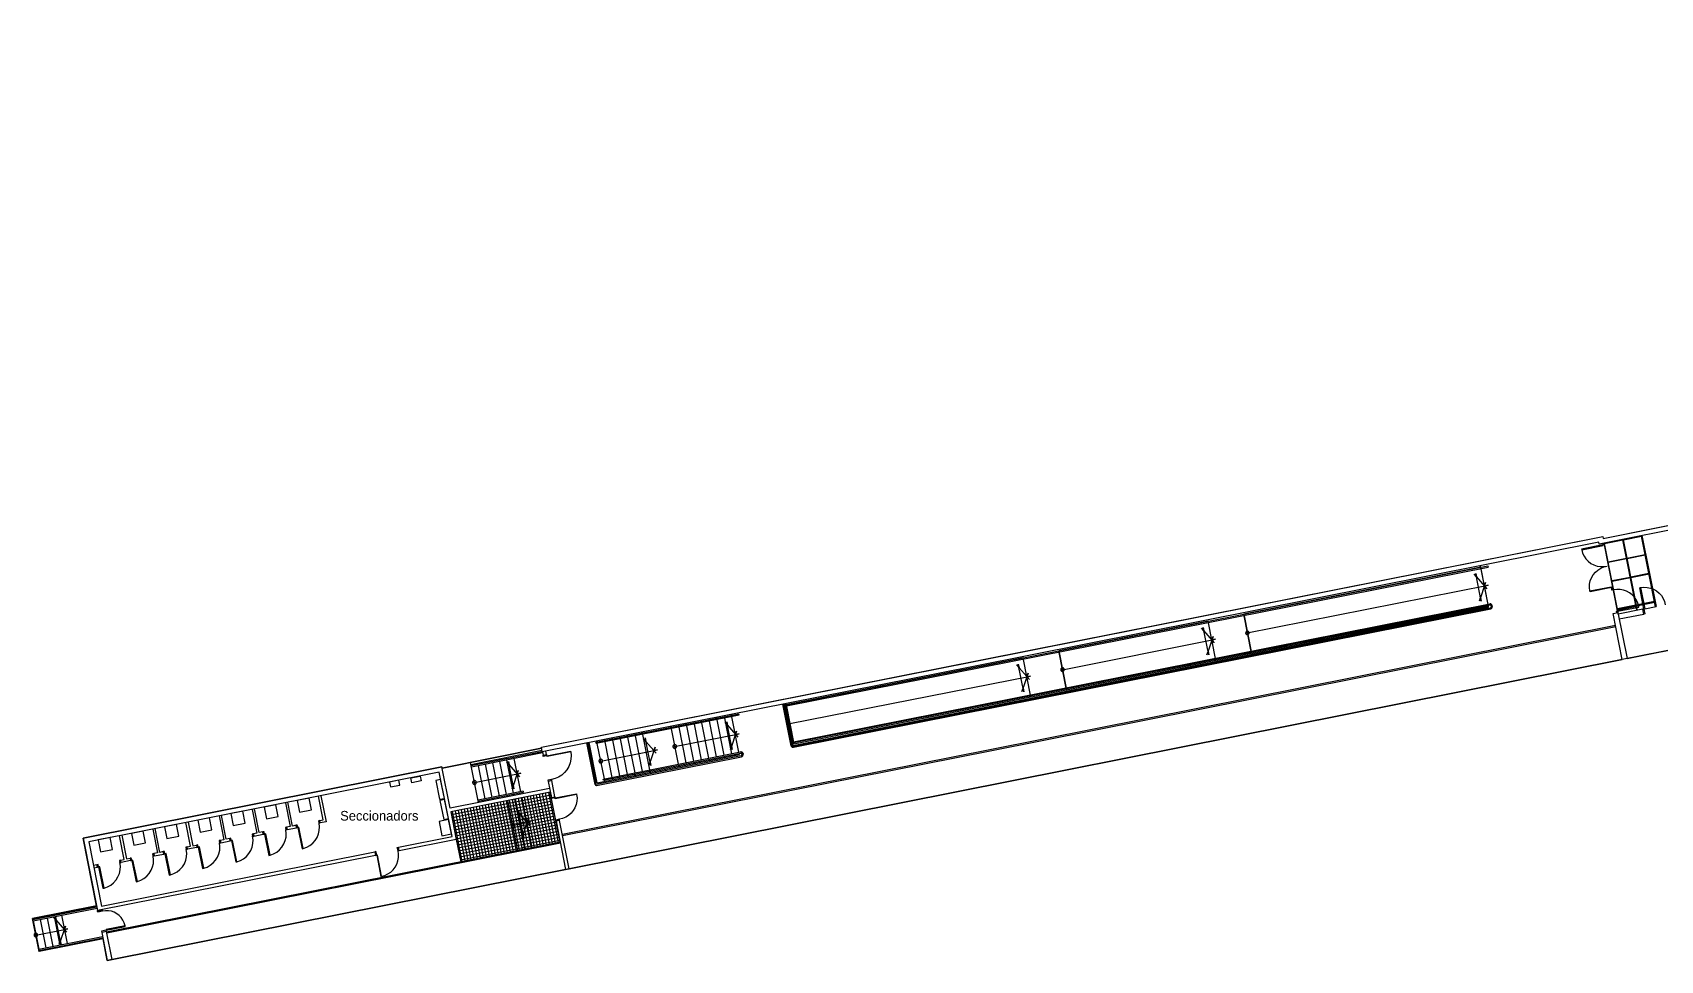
# Model space of a CAD drawing. Extents: x 434377 to 434597, y 4588623 to 4588679.
# Drawn here: x 434377.1 to 434444.5, y 4588631.8 to 4588670.2 of the extents above; entities that cross this region are included whole.
import ezdxf

# ---------------------------------------------------------------- set-up
doc = ezdxf.new("R2010")
doc.units = 0
for name, color, linetype in [('01_A_EscalesAux_l', 7, 'Continuous'), ('01_A_Rampa_l', 7, 'Continuous'), ('01_D_ElementsAux_l', 7, 'Continuous'), ('01_D_Envans_l', 7, 'Continuous'), ('01_D_Reixes_l', 7, 'Continuous'), ('01_L_AndanaV2_p', 7, 'Continuous'), ('01_T_Altres_t', 7, 'Continuous')]:
    doc.layers.add(name, color=color, linetype=linetype)

msp = doc.modelspace()

# ---------------------------------------------------------------- linework, layer by layer
at = {"layer": '01_A_EscalesAux_l'}
for p, q in [((434405.724, 4588641.958), (434405.734, 4588641.909)), ((434406.047, 4588641.971), (434406.037, 4588642.02)), ((434406.349, 4588640.451), (434406.056, 4588641.922)), ((434402.036, 4588641.228), (434402.046, 4588641.179)), ((434402.36, 4588641.241), (434402.35, 4588641.29)), ((434403.527, 4588641.523), (434403.537, 4588641.474)), ((434403.546, 4588641.425), (434403.838, 4588639.954)), ((434403.841, 4588641.586), (434403.851, 4588641.537)), ((434403.86, 4588641.488), (434404.152, 4588640.016)), ((434404.155, 4588641.648), (434404.164, 4588641.599)), ((434404.174, 4588641.55), (434404.465, 4588640.078)), ((434404.469, 4588641.71), (434404.478, 4588641.661)), ((434404.488, 4588641.612), (434404.779, 4588640.14)), ((434404.783, 4588641.772), (434404.792, 4588641.723)), ((434404.802, 4588641.674), (434405.093, 4588640.203)), ((434405.097, 4588641.834), (434405.106, 4588641.785)), ((434405.116, 4588641.736), (434405.407, 4588640.265)), ((434405.41, 4588641.896), (434405.42, 4588641.847)), ((434405.43, 4588641.798), (434405.721, 4588640.327)), ((434405.744, 4588641.86), (434406.035, 4588640.389)), ((434398.179, 4588640.617), (434394.06, 4588639.797)), ((434400.482, 4588639.187), (434400.151, 4588640.855)), ((434400.475, 4588640.868), (434400.465, 4588640.917)), ((434400.777, 4588639.348), (434400.485, 4588640.819)), ((434400.78, 4588640.98), (434400.79, 4588640.931)), ((434400.8, 4588640.882), (434401.091, 4588639.41)), ((434401.094, 4588641.042), (434401.104, 4588640.993)), ((434401.114, 4588640.944), (434401.405, 4588639.472)), ((434401.408, 4588641.104), (434401.418, 4588641.055)), ((434401.428, 4588641.006), (434401.719, 4588639.534)), ((434401.722, 4588641.166), (434401.732, 4588641.117)), ((434401.741, 4588641.068), (434402.033, 4588639.597)), ((434402.055, 4588641.13), (434402.347, 4588639.659)), ((434402.661, 4588639.721), (434402.369, 4588641.192)), ((434395.569, 4588638.364), (434395.237, 4588640.031)), ((434398.198, 4588640.519), (434395.256, 4588639.933)), ((434395.56, 4588639.943), (434395.55, 4588639.992)), ((434395.843, 4588638.521), (434395.57, 4588639.894)), ((434395.854, 4588640.001), (434395.845, 4588640.05)), ((434396.138, 4588638.579), (434395.864, 4588639.952)), ((434396.149, 4588640.06), (434396.139, 4588640.109)), ((434396.432, 4588638.638), (434396.158, 4588640.011)), ((434396.443, 4588640.119), (434396.433, 4588640.168)), ((434396.726, 4588638.697), (434396.453, 4588640.07)), ((434396.737, 4588640.177), (434396.727, 4588640.226)), ((434397.02, 4588638.755), (434396.747, 4588640.128)), ((434397.031, 4588640.236), (434397.021, 4588640.285)), ((434397.315, 4588638.814), (434397.041, 4588640.187)), ((434400.482, 4588639.188), (434406.368, 4588640.353)), ((434403.847, 4588639.905), (434403.857, 4588639.856)), ((434404.161, 4588639.967), (434404.171, 4588639.918)), ((434404.475, 4588640.029), (434404.485, 4588639.98)), ((434404.789, 4588640.091), (434404.799, 4588640.042)), ((434405.103, 4588640.154), (434405.113, 4588640.104)), ((434405.417, 4588640.216), (434405.427, 4588640.167)), ((434405.731, 4588640.278), (434405.741, 4588640.229)), ((434406.045, 4588640.34), (434406.054, 4588640.291)), ((434406.368, 4588640.353), (434406.359, 4588640.402)), ((434400.797, 4588639.25), (434400.787, 4588639.299)), ((434401.101, 4588639.361), (434401.11, 4588639.312)), ((434401.415, 4588639.423), (434401.424, 4588639.374)), ((434401.729, 4588639.485), (434401.738, 4588639.436)), ((434402.042, 4588639.548), (434402.052, 4588639.498)), ((434402.356, 4588639.61), (434402.366, 4588639.561)), ((434402.68, 4588639.623), (434402.67, 4588639.672)), ((434396.157, 4588638.481), (434396.147, 4588638.53)), ((434396.451, 4588638.54), (434396.442, 4588638.589)), ((434396.746, 4588638.599), (434396.736, 4588638.648)), ((434397.04, 4588638.657), (434397.03, 4588638.706)), ((434397.334, 4588638.716), (434397.324, 4588638.765)), ((434397.783, 4588636.499), (434397.372, 4588638.57)), ((434395.863, 4588638.423), (434395.853, 4588638.472)), ((434397.195, 4588636.382), (434396.784, 4588638.453)), ((434397.489, 4588636.44), (434397.078, 4588638.512)), ((434379.757, 4588634.094), (434377.113, 4588633.569)), ((434377.122, 4588633.521), (434377.113, 4588633.569)), ((434377.132, 4588633.471), (434377.366, 4588632.294)), ((434377.403, 4588633.627), (434377.413, 4588633.578)), ((434377.423, 4588633.529), (434377.656, 4588632.352)), ((434377.697, 4588633.685), (434377.707, 4588633.637)), ((434377.717, 4588633.588), (434377.951, 4588632.41)), ((434377.992, 4588633.744), (434378.001, 4588633.695)), ((434378.011, 4588633.646), (434378.245, 4588632.468)), ((434378.286, 4588633.802), (434378.296, 4588633.753)), ((434378.305, 4588633.704), (434378.539, 4588632.527)), ((434380.03, 4588632.721), (434377.385, 4588632.196)), ((434378.549, 4588632.478), (434378.559, 4588632.429)), ((434377.376, 4588632.245), (434377.385, 4588632.196)), ((434377.666, 4588632.303), (434377.676, 4588632.253)), ((434377.96, 4588632.361), (434377.97, 4588632.312)), ((434378.255, 4588632.419), (434378.264, 4588632.37))]:
    msp.add_line(p, q, dxfattribs=at)
for points in [[(434403.618, 4588640.675), (434403.622, 4588640.662), (434403.627, 4588640.651), (434403.635, 4588640.64), (434403.645, 4588640.631), (434403.656, 4588640.623), (434403.668, 4588640.618), (434403.68, 4588640.615), (434403.693, 4588640.614), (434403.707, 4588640.616), (434403.719, 4588640.619), (434403.731, 4588640.625), (434403.742, 4588640.633), (434403.751, 4588640.642), (434403.758, 4588640.653), (434403.763, 4588640.665), (434403.766, 4588640.678), (434403.767, 4588640.691), (434403.766, 4588640.704), (434403.763, 4588640.716), (434403.757, 4588640.727), (434403.75, 4588640.737), (434403.741, 4588640.746), (434403.731, 4588640.754), (434403.72, 4588640.759), (434403.708, 4588640.763), (434403.696, 4588640.765), (434403.684, 4588640.764), (434403.671, 4588640.762), (434403.66, 4588640.758), (434403.649, 4588640.751), (434403.639, 4588640.744), (434403.631, 4588640.734), (434403.625, 4588640.724), (434403.62, 4588640.712), (434403.617, 4588640.7), (434403.617, 4588640.687), (434403.618, 4588640.675), (434406.35, 4588641.216), (434406.203, 4588641.187), (434406.251, 4588641.329), (434405.993, 4588640.571), (434406.042, 4588640.713), (434406.071, 4588640.566), (434405.844, 4588641.71), (434405.873, 4588641.563), (434405.775, 4588641.676), (434406.302, 4588641.074)], [(434400.557, 4588640.069), (434400.56, 4588640.057), (434400.565, 4588640.045), (434400.572, 4588640.034), (434400.581, 4588640.025), (434400.591, 4588640.017), (434400.602, 4588640.011), (434400.614, 4588640.007), (434400.627, 4588640.005), (434400.639, 4588640.005), (434400.652, 4588640.008), (434400.664, 4588640.013), (434400.675, 4588640.019), (434400.685, 4588640.027), (434400.693, 4588640.037), (434400.699, 4588640.048), (434400.703, 4588640.06), (434400.706, 4588640.073), (434400.706, 4588640.085), (434400.704, 4588640.098), (434400.701, 4588640.11), (434400.696, 4588640.122), (434400.689, 4588640.133), (434400.68, 4588640.142), (434400.67, 4588640.15), (434400.659, 4588640.156), (434400.647, 4588640.16), (434400.634, 4588640.162), (434400.622, 4588640.162), (434400.609, 4588640.159), (434400.597, 4588640.154), (434400.586, 4588640.148), (434400.576, 4588640.14), (434400.568, 4588640.13), (434400.562, 4588640.119), (434400.558, 4588640.107), (434400.555, 4588640.094), (434400.555, 4588640.082), (434400.557, 4588640.069), (434402.975, 4588640.548), (434402.828, 4588640.519), (434402.877, 4588640.661), (434402.619, 4588639.903), (434402.667, 4588640.045), (434402.696, 4588639.898), (434402.47, 4588641.042), (434402.499, 4588640.895), (434402.4, 4588641.008), (434402.927, 4588640.406)], [(434395.329, 4588639.183), (434395.332, 4588639.171), (434395.337, 4588639.159), (434395.344, 4588639.148), (434395.353, 4588639.139), (434395.363, 4588639.131), (434395.374, 4588639.125), (434395.386, 4588639.121), (434395.399, 4588639.119), (434395.411, 4588639.119), (434395.424, 4588639.122), (434395.436, 4588639.127), (434395.447, 4588639.133), (434395.457, 4588639.141), (434395.465, 4588639.151), (434395.471, 4588639.162), (434395.475, 4588639.174), (434395.478, 4588639.187), (434395.478, 4588639.199), (434395.476, 4588639.212), (434395.473, 4588639.224), (434395.468, 4588639.236), (434395.461, 4588639.247), (434395.452, 4588639.256), (434395.442, 4588639.264), (434395.431, 4588639.27), (434395.419, 4588639.274), (434395.406, 4588639.276), (434395.394, 4588639.276), (434395.381, 4588639.273), (434395.369, 4588639.268), (434395.358, 4588639.262), (434395.348, 4588639.254), (434395.34, 4588639.244), (434395.334, 4588639.233), (434395.33, 4588639.221), (434395.327, 4588639.208), (434395.327, 4588639.196), (434395.329, 4588639.183), (434397.315, 4588639.579), (434397.168, 4588639.549), (434397.216, 4588639.691), (434396.959, 4588638.934), (434397.007, 4588639.076), (434397.037, 4588638.929), (434396.809, 4588640.072), (434396.838, 4588639.925), (434396.739, 4588640.038), (434397.267, 4588639.437)], [(434396.916, 4588637.403), (434396.919, 4588637.391), (434396.924, 4588637.379), (434396.931, 4588637.368), (434396.94, 4588637.359), (434396.95, 4588637.351), (434396.961, 4588637.345), (434396.973, 4588637.341), (434396.986, 4588637.339), (434396.998, 4588637.339), (434397.011, 4588637.342), (434397.023, 4588637.347), (434397.034, 4588637.353), (434397.044, 4588637.361), (434397.052, 4588637.371), (434397.058, 4588637.382), (434397.062, 4588637.394), (434397.065, 4588637.407), (434397.065, 4588637.419), (434397.063, 4588637.432), (434397.06, 4588637.444), (434397.055, 4588637.456), (434397.048, 4588637.467), (434397.039, 4588637.476), (434397.029, 4588637.484), (434397.018, 4588637.49), (434397.006, 4588637.494), (434396.993, 4588637.496), (434396.981, 4588637.496), (434396.968, 4588637.493), (434396.956, 4588637.488), (434396.945, 4588637.482), (434396.935, 4588637.474), (434396.927, 4588637.464), (434396.921, 4588637.453), (434396.917, 4588637.441), (434396.914, 4588637.428), (434396.914, 4588637.416), (434396.916, 4588637.403), (434397.725, 4588637.564), (434397.578, 4588637.534), (434397.626, 4588637.676), (434397.368, 4588636.919), (434397.417, 4588637.061), (434397.446, 4588636.914), (434397.219, 4588638.058), (434397.248, 4588637.911), (434397.149, 4588638.023), (434397.677, 4588637.422)], [(434377.176, 4588632.868), (434377.18, 4588632.856), (434377.186, 4588632.845), (434377.194, 4588632.835), (434377.203, 4588632.826), (434377.214, 4588632.82), (434377.226, 4588632.815), (434377.238, 4588632.812), (434377.251, 4588632.811), (434377.263, 4588632.812), (434377.276, 4588632.816), (434377.287, 4588632.821), (434377.297, 4588632.829), (434377.306, 4588632.838), (434377.314, 4588632.848), (434377.319, 4588632.86), (434377.322, 4588632.872), (434377.324, 4588632.884), (434377.323, 4588632.897), (434377.319, 4588632.909), (434377.313, 4588632.92), (434377.305, 4588632.93), (434377.296, 4588632.939), (434377.285, 4588632.945), (434377.273, 4588632.95), (434377.261, 4588632.953), (434377.248, 4588632.954), (434377.236, 4588632.953), (434377.223, 4588632.949), (434377.212, 4588632.944), (434377.202, 4588632.936), (434377.193, 4588632.927), (434377.185, 4588632.917), (434377.18, 4588632.905), (434377.177, 4588632.893), (434377.175, 4588632.881), (434377.176, 4588632.868), (434378.569, 4588633.145), (434378.422, 4588633.115), (434378.471, 4588633.257), (434378.213, 4588632.5), (434378.261, 4588632.642), (434378.291, 4588632.495), (434378.064, 4588633.639), (434378.093, 4588633.492), (434377.994, 4588633.604), (434378.521, 4588633.003)]]:
    msp.add_lwpolyline(points, dxfattribs=at)
at = {"layer": '01_A_Rampa_l'}
for p, q in [((434437.368, 4588646.492), (434437.034, 4588648.173)), ((434427.559, 4588644.55), (434427.237, 4588646.166)), ((434426.087, 4588644.258), (434425.766, 4588645.875)), ((434419.905, 4588643.035), (434419.584, 4588644.651)), ((434419.584, 4588644.651), (434419.905, 4588643.035)), ((434418.434, 4588642.743), (434418.113, 4588644.36))]:
    msp.add_line(p, q, dxfattribs=at)
for points in [[(434427.237, 4588646.166), (434427.559, 4588644.55), (434437.368, 4588646.492), (434437.048, 4588648.107)], [(434419.584, 4588644.651), (434419.905, 4588643.035), (434426.087, 4588644.258), (434425.766, 4588645.875)], [(434408.303, 4588642.418), (434408.625, 4588640.799), (434418.434, 4588642.743), (434418.113, 4588644.36)]]:
    msp.add_lwpolyline(points, close=True, dxfattribs=at)
for points in [[(434427.318, 4588645.376), (434427.322, 4588645.364), (434427.328, 4588645.353), (434427.336, 4588645.343), (434427.345, 4588645.334), (434427.356, 4588645.328), (434427.368, 4588645.323), (434427.38, 4588645.32), (434427.393, 4588645.319), (434427.405, 4588645.32), (434427.418, 4588645.324), (434427.429, 4588645.329), (434427.439, 4588645.337), (434427.448, 4588645.346), (434427.456, 4588645.356), (434427.461, 4588645.368), (434427.464, 4588645.38), (434427.466, 4588645.392), (434427.465, 4588645.405), (434427.461, 4588645.417), (434427.455, 4588645.428), (434427.447, 4588645.438), (434427.438, 4588645.447), (434427.427, 4588645.453), (434427.415, 4588645.458), (434427.403, 4588645.461), (434427.39, 4588645.462), (434427.378, 4588645.461), (434427.365, 4588645.457), (434427.354, 4588645.452), (434427.344, 4588645.444), (434427.335, 4588645.435), (434427.327, 4588645.425), (434427.322, 4588645.413), (434427.319, 4588645.401), (434427.317, 4588645.389), (434427.318, 4588645.376), (434437.348, 4588647.361), (434437.201, 4588647.332), (434437.249, 4588647.474), (434436.992, 4588646.717), (434437.04, 4588646.859), (434437.069, 4588646.712), (434436.842, 4588647.856), (434436.872, 4588647.708), (434436.773, 4588647.821), (434437.3, 4588647.219)], [(434419.666, 4588643.855), (434419.67, 4588643.843), (434419.676, 4588643.832), (434419.684, 4588643.822), (434419.693, 4588643.813), (434419.704, 4588643.807), (434419.716, 4588643.802), (434419.728, 4588643.799), (434419.741, 4588643.798), (434419.753, 4588643.799), (434419.766, 4588643.803), (434419.777, 4588643.808), (434419.787, 4588643.816), (434419.796, 4588643.825), (434419.804, 4588643.835), (434419.809, 4588643.847), (434419.812, 4588643.859), (434419.814, 4588643.871), (434419.813, 4588643.884), (434419.81, 4588643.896), (434419.805, 4588643.908), (434419.798, 4588643.919), (434419.789, 4588643.928), (434419.779, 4588643.936), (434419.768, 4588643.942), (434419.756, 4588643.946), (434419.743, 4588643.948), (434419.731, 4588643.948), (434419.718, 4588643.945), (434419.706, 4588643.94), (434419.695, 4588643.934), (434419.685, 4588643.926), (434419.677, 4588643.916), (434419.671, 4588643.905), (434419.667, 4588643.893), (434419.664, 4588643.88), (434419.664, 4588643.868), (434419.666, 4588643.855), (434426.067, 4588645.127), (434425.92, 4588645.098), (434425.969, 4588645.24), (434425.711, 4588644.482), (434425.76, 4588644.624), (434425.789, 4588644.477), (434425.561, 4588645.621), (434425.591, 4588645.474), (434425.492, 4588645.587), (434426.019, 4588644.985)], [(434408.459, 4588641.634), (434418.415, 4588643.606), (434418.268, 4588643.577), (434418.317, 4588643.719), (434418.059, 4588642.961), (434418.107, 4588643.103), (434418.136, 4588642.956), (434417.91, 4588644.1), (434417.939, 4588643.953), (434417.84, 4588644.066), (434418.367, 4588643.464)]]:
    msp.add_lwpolyline(points, dxfattribs=at)
at = {"layer": '01_D_ElementsAux_l'}
for p, q in [((434442.949, 4588649.247), (434443.704, 4588649.398)), ((434444.285, 4588646.474), (434443.704, 4588649.398)), ((434442.09, 4588649.097), (434442.092, 4588649.088)), ((434442.092, 4588649.088), (434442.151, 4588649.099)), ((434442.149, 4588649.109), (434442.151, 4588649.099)), ((434442.174, 4588649.093), (434442.929, 4588649.244)), ((434442.755, 4588646.17), (434442.174, 4588649.093)), ((434443.467, 4588646.536), (434442.929, 4588649.244)), ((434443.487, 4588646.54), (434442.949, 4588649.247)), ((434443.099, 4588648.492), (434443.854, 4588648.642)), ((434408.303, 4588642.418), (434437.341, 4588648.165)), ((434408.313, 4588642.369), (434437.351, 4588648.116)), ((434437.341, 4588648.165), (434437.351, 4588648.116)), ((434442.324, 4588648.338), (434443.08, 4588648.488)), ((434442.328, 4588648.319), (434443.083, 4588648.469)), ((434443.103, 4588648.473), (434443.858, 4588648.623)), ((434442.48, 4588647.554), (434443.235, 4588647.704)), ((434442.484, 4588647.534), (434443.239, 4588647.684)), ((434443.255, 4588647.708), (434444.01, 4588647.858)), ((434443.259, 4588647.688), (434444.014, 4588647.838)), ((434442.463, 4588647.224), (434442.522, 4588647.236)), ((434442.463, 4588647.224), (434442.467, 4588647.206)), ((434442.526, 4588647.218), (434442.467, 4588647.206)), ((434442.522, 4588647.236), (434442.526, 4588647.218)), ((434444.266, 4588646.675), (434442.696, 4588646.363)), ((434444.242, 4588646.69), (434442.712, 4588646.386)), ((434444.25, 4588646.651), (434442.72, 4588646.347)), ((434408.587, 4588640.734), (434437.375, 4588646.457)), ((434408.594, 4588640.695), (434437.456, 4588646.432)), ((434408.602, 4588640.656), (434437.463, 4588646.393)), ((434408.607, 4588640.888), (434437.423, 4588646.594)), ((434408.615, 4588640.848), (434437.431, 4588646.555)), ((434408.625, 4588640.799), (434437.368, 4588646.492)), ((434437.375, 4588646.457), (434437.368, 4588646.492)), ((434437.47, 4588646.529), (434437.481, 4588646.47)), ((434437.509, 4588646.537), (434437.521, 4588646.478)), ((434443.51, 4588646.32), (434443.475, 4588646.497)), ((434443.53, 4588646.324), (434443.495, 4588646.501)), ((434443.833, 4588646.385), (434444.305, 4588646.478)), ((434416.737, 4588640.56), (434442.623, 4588645.705)), ((434416.746, 4588640.511), (434442.633, 4588645.656)), ((434443.101, 4588644.329), (434446.912, 4588645.086)), ((434399.316, 4588635.628), (434442.905, 4588644.29)), ((434406.341, 4588642.03), (434400.426, 4588640.859)), ((434406.351, 4588641.981), (434400.436, 4588640.81)), ((434406.351, 4588641.981), (434406.341, 4588642.03)), ((434408.508, 4588640.719), (434408.166, 4588642.442)), ((434408.547, 4588640.727), (434408.205, 4588642.449)), ((434408.587, 4588640.734), (434408.244, 4588642.457)), ((434408.625, 4588640.799), (434408.293, 4588642.467)), ((434399.039, 4588637.057), (434416.737, 4588640.56)), ((434400.394, 4588639.119), (434400.053, 4588640.835)), ((434400.443, 4588639.129), (434400.102, 4588640.845)), ((434400.436, 4588640.81), (434400.426, 4588640.859)), ((434398.208, 4588640.47), (434395.266, 4588639.884)), ((434395.276, 4588639.835), (434395.266, 4588639.884)), ((434398.218, 4588640.421), (434395.276, 4588639.835)), ((434399.048, 4588637.008), (434416.746, 4588640.511)), ((434400.443, 4588639.129), (434406.44, 4588640.316)), ((434400.452, 4588639.08), (434406.449, 4588640.267)), ((434400.728, 4588639.338), (434406.41, 4588640.463)), ((434400.738, 4588639.289), (434406.42, 4588640.414)), ((434406.467, 4588640.383), (434406.471, 4588640.363)), ((434406.516, 4588640.393), (434406.52, 4588640.372)), ((434400.738, 4588639.289), (434400.728, 4588639.338)), ((434397.413, 4588638.833), (434395.549, 4588638.462)), ((434397.422, 4588638.784), (434395.559, 4588638.413)), ((434397.413, 4588638.833), (434397.422, 4588638.784)), ((434395.559, 4588638.413), (434395.549, 4588638.462)), ((434398.953, 4588636.731), (434380.177, 4588633.005)), ((434398.963, 4588636.682), (434380.187, 4588632.956)), ((434380.403, 4588631.87), (434399.168, 4588635.599)), ((434377.122, 4588633.521), (434379.767, 4588634.045)), ((434377.132, 4588633.472), (434379.78, 4588633.997)), ((434377.132, 4588633.471), (434377.122, 4588633.521)), ((434377.366, 4588632.294), (434380.01, 4588632.818)), ((434377.376, 4588632.245), (434380.02, 4588632.769)), ((434377.366, 4588632.294), (434377.376, 4588632.245))]:
    msp.add_line(p, q, dxfattribs=at)
for points in [[(434442.736, 4588646.166), (434442.151, 4588649.109), (434443.72, 4588649.421), (434444.305, 4588646.478)], [(434441.225, 4588648.833), (434442.108, 4588649.009), (434442.102, 4588649.039), (434441.219, 4588648.863), (434441.225, 4588648.833), (434441.263, 4588648.699), (434441.322, 4588648.572), (434441.401, 4588648.457), (434441.497, 4588648.356), (434441.608, 4588648.271), (434441.731, 4588648.205), (434441.863, 4588648.16), (434442, 4588648.136), (434442.14, 4588648.135), (434442.278, 4588648.156)], [(434442.092, 4588649.088), (434442.102, 4588649.039), (434442.161, 4588649.05), (434442.151, 4588649.099)], [(434441.565, 4588647.127), (434442.448, 4588647.303), (434442.454, 4588647.273), (434441.571, 4588647.097), (434441.565, 4588647.127), (434441.549, 4588647.266), (434441.555, 4588647.405), (434441.583, 4588647.542), (434441.633, 4588647.672), (434441.703, 4588647.793), (434441.792, 4588647.901), (434441.896, 4588647.993), (434442.014, 4588648.068), (434442.143, 4588648.122), (434442.278, 4588648.156)], [(434442.463, 4588647.224), (434442.454, 4588647.273), (434442.513, 4588647.285), (434442.522, 4588647.236)], [(434442.526, 4588647.218), (434442.536, 4588647.169), (434442.477, 4588647.157), (434442.467, 4588647.206)], [(434443.588, 4588646.492), (434442.706, 4588646.316), (434442.712, 4588646.286), (434443.594, 4588646.462), (434443.588, 4588646.492), (434443.55, 4588646.626), (434443.491, 4588646.752), (434443.412, 4588646.868), (434443.316, 4588646.969), (434443.205, 4588647.053), (434443.083, 4588647.119), (434442.951, 4588647.165), (434442.813, 4588647.188), (434442.674, 4588647.19), (434442.536, 4588647.169)], [(434443.657, 4588647.267), (434443.833, 4588646.385), (434443.803, 4588646.379), (434443.628, 4588647.261), (434443.657, 4588647.267), (434443.796, 4588647.283), (434443.935, 4588647.277), (434444.072, 4588647.249), (434444.202, 4588647.199), (434444.323, 4588647.129), (434444.431, 4588647.04), (434444.523, 4588646.936), (434444.598, 4588646.818), (434444.652, 4588646.689), (434444.686, 4588646.554)], [(434437.509, 4588646.537), (434437.505, 4588646.551), (434437.498, 4588646.563), (434437.489, 4588646.574), (434437.478, 4588646.583), (434437.465, 4588646.59), (434437.452, 4588646.594), (434437.438, 4588646.596), (434437.423, 4588646.594)], [(434437.47, 4588646.529), (434437.468, 4588646.536), (434437.465, 4588646.541), (434437.461, 4588646.546), (434437.456, 4588646.55), (434437.45, 4588646.553), (434437.444, 4588646.555), (434437.438, 4588646.556), (434437.431, 4588646.555)], [(434437.456, 4588646.432), (434437.462, 4588646.434), (434437.467, 4588646.437), (434437.472, 4588646.441), (434437.476, 4588646.446), (434437.479, 4588646.451), (434437.481, 4588646.458), (434437.482, 4588646.464), (434437.481, 4588646.47)], [(434437.463, 4588646.393), (434437.477, 4588646.397), (434437.49, 4588646.403), (434437.501, 4588646.412), (434437.51, 4588646.423), (434437.516, 4588646.436), (434437.521, 4588646.45), (434437.522, 4588646.464), (434437.521, 4588646.478)], [(434442.721, 4588646.24), (434442.712, 4588646.286), (434442.653, 4588646.275), (434442.662, 4588646.228)], [(434443.754, 4588646.369), (434443.803, 4588646.379), (434443.842, 4588646.183), (434443.793, 4588646.173)], [(434408.508, 4588640.719), (434408.511, 4588640.707), (434408.517, 4588640.695), (434408.524, 4588640.685), (434408.532, 4588640.676), (434408.542, 4588640.668), (434408.553, 4588640.662), (434408.565, 4588640.658), (434408.577, 4588640.655), (434408.59, 4588640.655), (434408.602, 4588640.656)], [(434408.547, 4588640.727), (434408.549, 4588640.721), (434408.551, 4588640.715), (434408.555, 4588640.71), (434408.559, 4588640.705), (434408.564, 4588640.701), (434408.569, 4588640.698), (434408.575, 4588640.696), (434408.581, 4588640.695), (434408.588, 4588640.694), (434408.594, 4588640.695)], [(434398.388, 4588640.355), (434398.398, 4588640.305), (434398.251, 4588640.277), (434398.242, 4588640.326)], [(434399.385, 4588640.468), (434398.404, 4588640.276), (434398.398, 4588640.305), (434399.379, 4588640.498), (434399.385, 4588640.468), (434399.403, 4588640.314), (434399.395, 4588640.159), (434399.363, 4588640.007), (434399.308, 4588639.862), (434399.23, 4588639.728), (434399.131, 4588639.608), (434399.015, 4588639.505), (434398.883, 4588639.422), (434398.741, 4588639.361), (434398.59, 4588639.324)], [(434406.516, 4588640.393), (434406.511, 4588640.41), (434406.502, 4588640.425), (434406.491, 4588640.439), (434406.478, 4588640.45), (434406.462, 4588640.458), (434406.445, 4588640.463), (434406.428, 4588640.465), (434406.41, 4588640.463)], [(434406.467, 4588640.383), (434406.464, 4588640.391), (434406.461, 4588640.397), (434406.456, 4588640.403), (434406.45, 4588640.408), (434406.443, 4588640.412), (434406.436, 4588640.414), (434406.428, 4588640.415), (434406.42, 4588640.414)], [(434406.44, 4588640.316), (434406.447, 4588640.318), (434406.454, 4588640.322), (434406.46, 4588640.327), (434406.465, 4588640.333), (434406.469, 4588640.34), (434406.471, 4588640.347), (434406.472, 4588640.355), (434406.471, 4588640.363)], [(434406.449, 4588640.267), (434406.466, 4588640.272), (434406.482, 4588640.28), (434406.495, 4588640.291), (434406.506, 4588640.305), (434406.515, 4588640.321), (434406.52, 4588640.337), (434406.522, 4588640.355), (434406.52, 4588640.372)], [(434398.6, 4588639.275), (434398.59, 4588639.324), (434398.444, 4588639.296), (434398.453, 4588639.246)], [(434398.731, 4588638.606), (434398.741, 4588638.557), (434398.594, 4588638.529), (434398.584, 4588638.578)], [(434399.63, 4588638.701), (434398.747, 4588638.528), (434398.741, 4588638.557), (434399.624, 4588638.731), (434399.63, 4588638.701), (434399.646, 4588638.562), (434399.639, 4588638.423), (434399.611, 4588638.286), (434399.56, 4588638.156), (434399.49, 4588638.036), (434399.401, 4588637.928), (434399.296, 4588637.836), (434399.178, 4588637.761), (434399.05, 4588637.707), (434398.914, 4588637.674)], [(434400.394, 4588639.119), (434400.396, 4588639.111), (434400.4, 4588639.103), (434400.405, 4588639.096), (434400.412, 4588639.09), (434400.419, 4588639.085), (434400.427, 4588639.082), (434400.435, 4588639.08), (434400.443, 4588639.079), (434400.452, 4588639.08)], [(434386.942, 4588636.191), (434387.085, 4588636.242), (434387.217, 4588636.316), (434387.334, 4588636.411), (434387.435, 4588636.525), (434387.514, 4588636.653), (434387.572, 4588636.794), (434387.605, 4588636.941), (434387.613, 4588637.093), (434387.595, 4588637.243)], [(434388.315, 4588636.463), (434388.458, 4588636.514), (434388.59, 4588636.588), (434388.707, 4588636.683), (434388.808, 4588636.797), (434388.887, 4588636.925), (434388.945, 4588637.066), (434388.978, 4588637.213), (434388.986, 4588637.365), (434388.968, 4588637.515)], [(434398.924, 4588637.625), (434398.914, 4588637.674), (434398.767, 4588637.645), (434398.777, 4588637.596)], [(434384.196, 4588635.646), (434384.338, 4588635.697), (434384.47, 4588635.771), (434384.588, 4588635.867), (434384.688, 4588635.98), (434384.768, 4588636.109), (434384.825, 4588636.249), (434384.858, 4588636.397), (434384.866, 4588636.548), (434384.848, 4588636.698)], [(434385.569, 4588635.918), (434385.712, 4588635.969), (434385.844, 4588636.043), (434385.961, 4588636.138), (434386.062, 4588636.252), (434386.141, 4588636.38), (434386.199, 4588636.521), (434386.232, 4588636.668), (434386.24, 4588636.82), (434386.222, 4588636.97)], [(434392.287, 4588636.375), (434392.238, 4588636.366), (434392.209, 4588636.513), (434392.258, 4588636.523)], [(434380.076, 4588634.828), (434380.219, 4588634.879), (434380.351, 4588634.953), (434380.468, 4588635.048), (434380.569, 4588635.162), (434380.648, 4588635.29), (434380.706, 4588635.431), (434380.739, 4588635.578), (434380.747, 4588635.73), (434380.729, 4588635.88)], [(434381.449, 4588635.101), (434381.592, 4588635.152), (434381.724, 4588635.226), (434381.841, 4588635.321), (434381.942, 4588635.435), (434382.021, 4588635.563), (434382.079, 4588635.704), (434382.112, 4588635.851), (434382.12, 4588636.003), (434382.102, 4588636.153)], [(434382.822, 4588635.373), (434382.965, 4588635.424), (434383.097, 4588635.498), (434383.214, 4588635.593), (434383.315, 4588635.707), (434383.394, 4588635.835), (434383.452, 4588635.976), (434383.485, 4588636.123), (434383.493, 4588636.275), (434383.475, 4588636.425)], [(434391.306, 4588636.181), (434391.355, 4588636.191), (434391.326, 4588636.338), (434391.277, 4588636.328)], [(434391.56, 4588635.314), (434391.385, 4588636.196), (434391.355, 4588636.191), (434391.531, 4588635.308), (434391.56, 4588635.314), (434391.694, 4588635.352), (434391.821, 4588635.411), (434391.936, 4588635.49), (434392.037, 4588635.585), (434392.122, 4588635.696), (434392.188, 4588635.819), (434392.233, 4588635.951), (434392.257, 4588636.089), (434392.259, 4588636.228), (434392.238, 4588636.366)], [(434379.996, 4588633.917), (434380.006, 4588633.868), (434379.81, 4588633.829), (434379.8, 4588633.878)], [(434380.941, 4588633.269), (434380.156, 4588633.113), (434380.162, 4588633.083), (434380.946, 4588633.239), (434380.941, 4588633.269), (434380.907, 4588633.388), (434380.855, 4588633.5), (434380.785, 4588633.603), (434380.7, 4588633.692), (434380.601, 4588633.767), (434380.492, 4588633.826), (434380.374, 4588633.866), (434380.252, 4588633.886), (434380.128, 4588633.887), (434380.006, 4588633.868)], [(434380.171, 4588633.034), (434380.162, 4588633.083), (434379.966, 4588633.044), (434379.975, 4588632.995)]]:
    msp.add_lwpolyline(points, dxfattribs=at)
for points in [[(434391.922, 4588639.014), (434392.314, 4588639.092), (434392.275, 4588639.288), (434391.882, 4588639.21)], [(434393.197, 4588639.268), (434392.804, 4588639.19), (434392.765, 4588639.386), (434393.157, 4588639.464)], [(434393.804, 4588639.287), (434393.96, 4588638.503), (434394.157, 4588638.542), (434394, 4588639.326)], [(434388.558, 4588638.552), (434388.067, 4588638.455), (434388.165, 4588637.964), (434388.655, 4588638.062)], [(434385.811, 4588638.007), (434385.321, 4588637.91), (434385.418, 4588637.419), (434385.909, 4588637.517)], [(434387.185, 4588638.28), (434386.694, 4588638.182), (434386.792, 4588637.692), (434387.282, 4588637.789)], [(434393.97, 4588638.454), (434394.127, 4588637.669), (434394.323, 4588637.708), (434394.167, 4588638.493)], [(434381.692, 4588637.19), (434381.201, 4588637.092), (434381.299, 4588636.602), (434381.789, 4588636.699)], [(434383.065, 4588637.462), (434382.575, 4588637.365), (434382.672, 4588636.874), (434383.162, 4588636.972)], [(434384.438, 4588637.735), (434383.948, 4588637.637), (434384.045, 4588637.147), (434384.536, 4588637.244)], [(434387.624, 4588637.347), (434387.575, 4588637.338), (434387.595, 4588637.239), (434387.644, 4588637.249)], [(434388.037, 4588637.327), (434388.086, 4588637.337), (434388.066, 4588637.435), (434388.017, 4588637.425)], [(434388.135, 4588637.345), (434388.086, 4588637.335), (434388.266, 4588636.453), (434388.315, 4588636.463)], [(434388.998, 4588637.62), (434388.949, 4588637.61), (434388.968, 4588637.512), (434389.017, 4588637.522)], [(434393.94, 4588637.582), (434394.057, 4588636.994), (434394.449, 4588637.072), (434394.332, 4588637.66)], [(434380.319, 4588636.917), (434379.828, 4588636.82), (434379.925, 4588636.329), (434380.416, 4588636.427)], [(434383.505, 4588636.53), (434383.456, 4588636.52), (434383.475, 4588636.422), (434383.524, 4588636.432)], [(434383.917, 4588636.51), (434383.966, 4588636.519), (434383.946, 4588636.617), (434383.897, 4588636.608)], [(434384.016, 4588636.528), (434383.967, 4588636.518), (434384.147, 4588635.636), (434384.196, 4588635.646)], [(434384.878, 4588636.802), (434384.829, 4588636.793), (434384.849, 4588636.694), (434384.898, 4588636.704)], [(434385.29, 4588636.782), (434385.339, 4588636.792), (434385.32, 4588636.89), (434385.271, 4588636.88)], [(434385.389, 4588636.8), (434385.34, 4588636.79), (434385.52, 4588635.908), (434385.569, 4588635.918)], [(434386.251, 4588637.075), (434386.202, 4588637.065), (434386.222, 4588636.967), (434386.271, 4588636.977)], [(434386.663, 4588637.055), (434386.712, 4588637.064), (434386.693, 4588637.162), (434386.644, 4588637.153)], [(434386.762, 4588637.073), (434386.713, 4588637.063), (434386.893, 4588636.181), (434386.942, 4588636.191)], [(434380.758, 4588635.985), (434380.709, 4588635.975), (434380.729, 4588635.877), (434380.778, 4588635.887)], [(434381.17, 4588635.964), (434381.219, 4588635.974), (434381.2, 4588636.072), (434381.151, 4588636.063)], [(434381.269, 4588635.983), (434381.22, 4588635.973), (434381.4, 4588635.091), (434381.449, 4588635.101)], [(434382.132, 4588636.257), (434382.083, 4588636.247), (434382.102, 4588636.149), (434382.151, 4588636.159)], [(434382.544, 4588636.237), (434382.593, 4588636.247), (434382.573, 4588636.345), (434382.524, 4588636.335)], [(434382.642, 4588636.255), (434382.593, 4588636.245), (434382.773, 4588635.363), (434382.822, 4588635.373)], [(434379.797, 4588635.692), (434379.846, 4588635.702), (434379.827, 4588635.8), (434379.778, 4588635.79)], [(434379.896, 4588635.71), (434379.847, 4588635.7), (434380.027, 4588634.818), (434380.076, 4588634.828)]]:
    msp.add_lwpolyline(points, close=True, dxfattribs=at)
at = {"layer": '01_D_Envans_l'}
for points in [[(434446.117, 4588650.101), (434446.171, 4588649.832), (434445.975, 4588649.792), (434445.96, 4588649.866), (434441.955, 4588649.07), (434441.939, 4588649.148), (434416.054, 4588644.003), (434398.21, 4588640.471), (434398.171, 4588640.667), (434416.015, 4588644.199), (434442.096, 4588649.383), (434442.112, 4588649.305)], [(434442.721, 4588646.24), (434443.101, 4588644.329), (434442.905, 4588644.29), (434442.525, 4588646.201)], [(434398.6, 4588639.275), (434398.453, 4588639.246), (434398.584, 4588638.578), (434398.731, 4588638.606)], [(434398.924, 4588637.625), (434398.777, 4588637.596), (434399.168, 4588635.599), (434399.316, 4588635.628)], [(434380.171, 4588633.034), (434379.975, 4588632.995), (434380.206, 4588631.831), (434380.403, 4588631.87)]]:
    msp.add_lwpolyline(points, close=True, dxfattribs=at)
for points in [[(434442.775, 4588645.97), (434443.793, 4588646.173), (434443.754, 4588646.369), (434442.736, 4588646.166)], [(434398.213, 4588640.471), (434398.242, 4588640.326), (434398.388, 4588640.355), (434398.359, 4588640.5)], [(434398.511, 4588638.95), (434394.392, 4588638.13), (434394.05, 4588639.846), (434379.201, 4588636.899), (434379.796, 4588633.898)], [(434398.54, 4588638.803), (434394.421, 4588637.982), (434394.648, 4588636.844), (434392.287, 4588636.375), (434392.258, 4588636.523), (434394.472, 4588636.962), (434393.942, 4588639.621), (434379.436, 4588636.742), (434379.963, 4588634.084), (434391.277, 4588636.328), (434391.306, 4588636.181), (434379.796, 4588633.898)], [(434389.048, 4588638.649), (434389.262, 4588637.57), (434389.017, 4588637.522), (434388.998, 4588637.62), (434389.145, 4588637.649), (434388.95, 4588638.63)], [(434386.204, 4588638.085), (434386.398, 4588637.104), (434386.251, 4588637.075), (434386.271, 4588636.977), (434386.663, 4588637.055), (434386.644, 4588637.153), (434386.497, 4588637.123), (434386.302, 4588638.104)], [(434387.577, 4588638.357), (434387.772, 4588637.377), (434387.624, 4588637.347), (434387.644, 4588637.249), (434388.036, 4588637.327), (434388.017, 4588637.425), (434387.87, 4588637.396), (434387.675, 4588638.377)], [(434382.084, 4588637.267), (434382.279, 4588636.286), (434382.132, 4588636.257), (434382.151, 4588636.159), (434382.544, 4588636.237), (434382.524, 4588636.335), (434382.377, 4588636.306), (434382.182, 4588637.287)], [(434383.555, 4588637.559), (434383.75, 4588636.578), (434383.897, 4588636.608), (434383.917, 4588636.51), (434383.524, 4588636.432), (434383.505, 4588636.53), (434383.652, 4588636.559), (434383.457, 4588637.54)], [(434384.831, 4588637.812), (434385.025, 4588636.831), (434384.878, 4588636.802), (434384.898, 4588636.704), (434385.29, 4588636.782), (434385.271, 4588636.88), (434385.123, 4588636.851), (434384.929, 4588637.832)], [(434380.809, 4588637.014), (434381.004, 4588636.033), (434381.151, 4588636.063), (434381.17, 4588635.965), (434380.778, 4588635.887), (434380.758, 4588635.985), (434380.906, 4588636.014), (434380.711, 4588636.995)], [(434379.65, 4588635.663), (434379.797, 4588635.692), (434379.778, 4588635.79), (434379.63, 4588635.761)], [(434379.992, 4588633.937), (434379.996, 4588633.917), (434379.8, 4588633.878), (434379.796, 4588633.898)]]:
    msp.add_lwpolyline(points, dxfattribs=at)
at = {"layer": '01_D_Reixes_l'}
for p, q in [((434398.542, 4588638.795), (434394.422, 4588637.978)), ((434398.566, 4588638.671), (434394.447, 4588637.853)), ((434398.591, 4588638.546), (434394.472, 4588637.729)), ((434397.638, 4588636.47), (434397.227, 4588638.542)), ((434397.763, 4588636.495), (434397.352, 4588638.566)), ((434397.887, 4588636.519), (434397.476, 4588638.591)), ((434398.012, 4588636.544), (434397.601, 4588638.616)), ((434398.137, 4588636.569), (434397.725, 4588638.641)), ((434398.261, 4588636.593), (434397.85, 4588638.666)), ((434398.386, 4588636.618), (434397.974, 4588638.69)), ((434398.51, 4588636.643), (434398.099, 4588638.715)), ((434398.635, 4588636.668), (434398.224, 4588638.74)), ((434398.759, 4588636.692), (434398.348, 4588638.765)), ((434398.884, 4588636.717), (434398.473, 4588638.79)), ((434394.898, 4588635.926), (434394.487, 4588637.996)), ((434398.616, 4588638.422), (434394.497, 4588637.604)), ((434398.641, 4588638.297), (434394.521, 4588637.48)), ((434398.666, 4588638.173), (434394.546, 4588637.355)), ((434398.691, 4588638.048), (434394.571, 4588637.231)), ((434398.715, 4588637.924), (434394.596, 4588637.106)), ((434395.022, 4588635.951), (434394.612, 4588638.02)), ((434395.147, 4588635.975), (434394.736, 4588638.045)), ((434395.271, 4588636), (434394.861, 4588638.07)), ((434395.396, 4588636.025), (434394.985, 4588638.095)), ((434395.521, 4588636.05), (434395.11, 4588638.12)), ((434395.645, 4588636.074), (434395.234, 4588638.144)), ((434395.77, 4588636.099), (434395.359, 4588638.169)), ((434395.894, 4588636.124), (434395.483, 4588638.194)), ((434396.019, 4588636.148), (434395.608, 4588638.219)), ((434396.143, 4588636.173), (434395.733, 4588638.244)), ((434396.268, 4588636.198), (434395.857, 4588638.269)), ((434396.393, 4588636.223), (434395.982, 4588638.293)), ((434396.517, 4588636.247), (434396.106, 4588638.318)), ((434396.642, 4588636.272), (434396.231, 4588638.343)), ((434396.766, 4588636.297), (434396.355, 4588638.368)), ((434396.891, 4588636.321), (434396.48, 4588638.393)), ((434397.015, 4588636.346), (434396.604, 4588638.417)), ((434397.14, 4588636.371), (434396.729, 4588638.442)), ((434397.265, 4588636.396), (434396.853, 4588638.467)), ((434397.389, 4588636.42), (434396.978, 4588638.492)), ((434397.514, 4588636.445), (434397.103, 4588638.517)), ((434398.74, 4588637.799), (434394.621, 4588636.981)), ((434398.765, 4588637.675), (434394.646, 4588636.857)), ((434398.79, 4588637.55), (434394.67, 4588636.732)), ((434398.815, 4588637.425), (434394.695, 4588636.608)), ((434398.84, 4588637.301), (434394.72, 4588636.483)), ((434398.864, 4588637.176), (434394.744, 4588636.359)), ((434398.889, 4588637.052), (434394.769, 4588636.234)), ((434398.914, 4588636.927), (434394.794, 4588636.11)), ((434398.939, 4588636.803), (434394.819, 4588635.985))]:
    msp.add_line(p, q, dxfattribs=at)
msp.add_lwpolyline([(434394.648, 4588636.845), (434394.833, 4588635.913), (434398.953, 4588636.731), (434398.54, 4588638.803), (434394.421, 4588637.982)], close=True, dxfattribs=at)
at = {"layer": '01_L_AndanaV2_p'}
msp.add_lwpolyline([(434490.94, 4588653.837), (434447.108, 4588645.125), (434442.905, 4588644.29), (434399.316, 4588635.628), (434399.168, 4588635.599), (434380.403, 4588631.87), (434380.206, 4588631.831), (434380.03, 4588632.721), (434377.385, 4588632.196), (434377.113, 4588633.569), (434379.757, 4588634.094), (434379.201, 4588636.899), (434394.05, 4588639.846), (434394.06, 4588639.797), (434398.179, 4588640.617), (434398.171, 4588640.667), (434442.096, 4588649.383), (434442.112, 4588649.305), (434446.019, 4588650.082), (434445.936, 4588650.5), (434545.291, 4588670.246)], dxfattribs=at)

# ---------------------------------------------------------------- texts
at = {"layer": '01_T_Altres_t'}
msp.add_text('Seccionadors', height=0.4, dxfattribs=at).set_placement((434389.843, 4588637.621))

doc.saveas('drawing.dxf')
